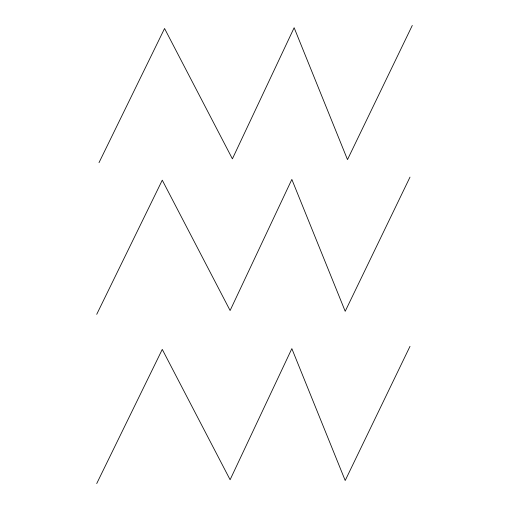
<?xml version="1.0" encoding="UTF-8"?>
<svg xmlns="http://www.w3.org/2000/svg" width="509" height="509" viewBox="0 0 509 509"><rect width="100%" height="100%" fill="white"/><g stroke="black" fill="none" stroke-linecap="round" stroke-linejoin="round"><path stroke-width="0.76" d="M412.284 25.45L347.494 159.603L294.138 27.734L232.397 158.84L164.56 28.498L99.007 162.651M409.993 177.132L345.204 311.285L291.848 179.422L230.106 310.522L162.269 180.18L96.716 314.333M409.993 346.349L345.204 480.502L291.848 348.633L230.106 479.739L162.269 349.397L96.716 483.55"/></g></svg>
